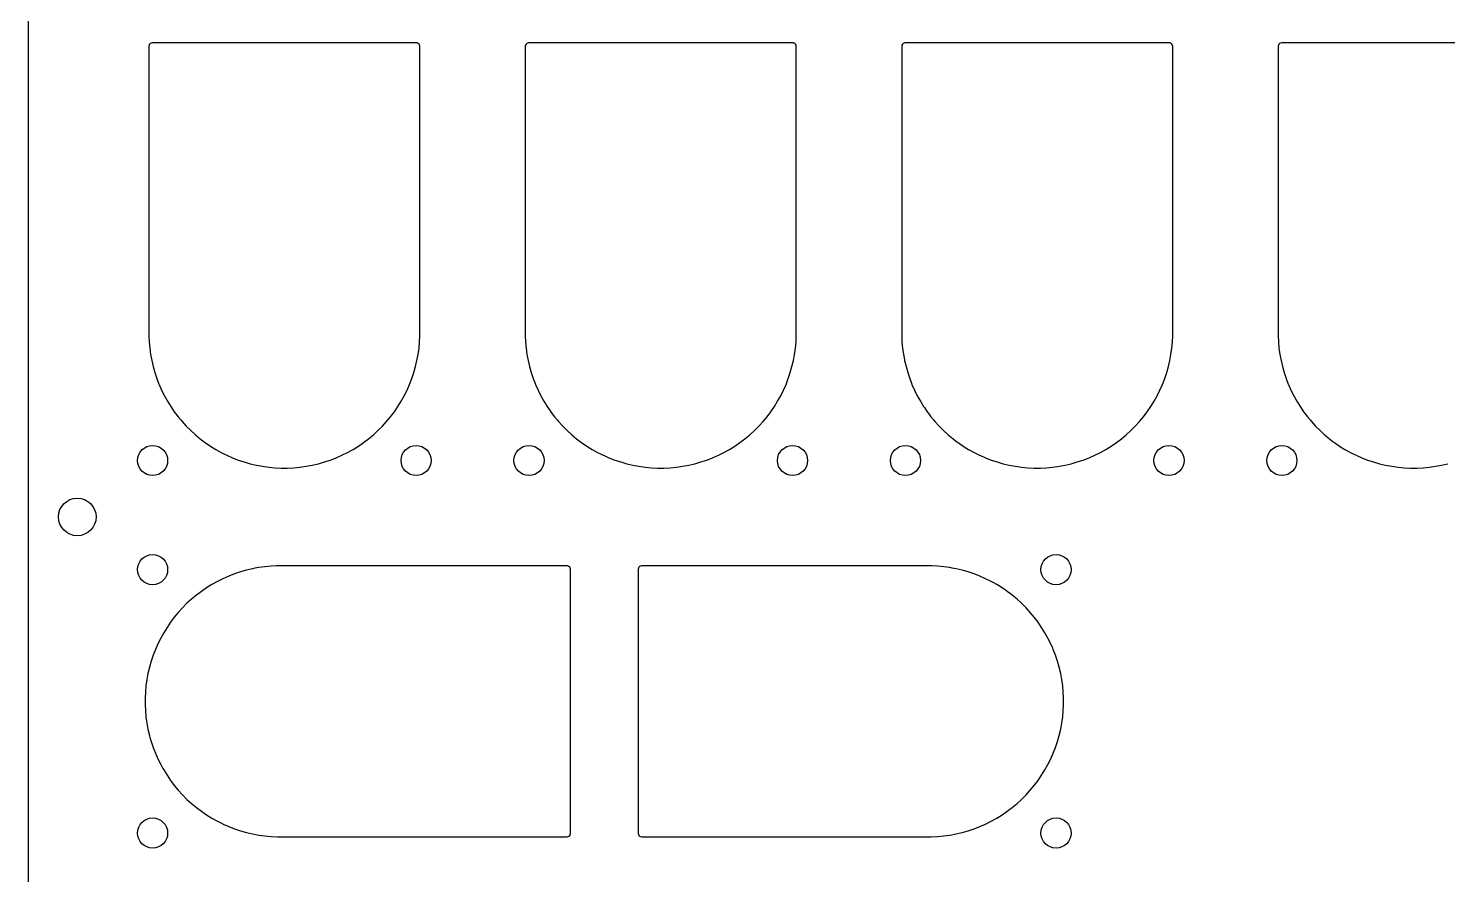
# Model space of a CAD drawing. Extents: x 216 to 569, y -426 to -74.
# Drawn here: x 216 to 404.5, y -265 to -152.6 of the extents above; entities that cross this region are included whole.
import ezdxf

# ---------------------------------------------------------------- set-up
doc = ezdxf.new("R2010")
doc.units = 0
doc.layers.add('BLACK', color=7, linetype='CONTINUOUS')

msp = doc.modelspace()

# ---------------------------------------------------------------- linework, layer by layer
at = {"layer": 'BLACK', "linetype": 'CONTINUOUS'}
for p, q in [((216.0005, -154.934108), (216.0005, -106.584118)), ((232.306812, -154.533608), (232.192686, -154.5995)), ((232.434108, -154.4995), (232.306812, -154.533608)), ((232.565892, -154.4995), (232.434108, -154.4995)), ((267.565892, -154.4995), (232.565892, -154.4995)), ((267.629539, -154.516554), (267.565892, -154.4995)), ((267.693187, -154.533608), (267.629539, -154.516554)), ((267.75025, -154.566554), (267.693187, -154.533608)), ((267.807314, -154.5995), (267.75025, -154.566554)), ((282.306812, -154.533608), (282.192686, -154.5995)), ((282.434108, -154.4995), (282.306812, -154.533608)), ((282.565892, -154.4995), (282.434108, -154.4995)), ((317.565892, -154.4995), (282.565892, -154.4995)), ((317.629539, -154.516554), (317.565892, -154.4995)), ((317.693187, -154.533608), (317.629539, -154.516554)), ((317.75025, -154.566554), (317.693187, -154.533608)), ((317.807314, -154.5995), (317.75025, -154.566554)), ((332.306812, -154.533608), (332.192686, -154.5995)), ((332.434108, -154.4995), (332.306812, -154.533608)), ((332.565892, -154.4995), (332.434108, -154.4995)), ((367.565892, -154.4995), (332.565892, -154.4995)), ((367.629539, -154.516554), (367.565892, -154.4995)), ((367.693187, -154.533608), (367.629539, -154.516554)), ((367.75025, -154.566554), (367.693187, -154.533608)), ((367.807314, -154.5995), (367.75025, -154.566554)), ((382.306812, -154.533608), (382.192686, -154.5995)), ((382.434108, -154.4995), (382.306812, -154.533608)), ((382.565892, -154.4995), (382.434108, -154.4995)), ((417.565892, -154.4995), (382.565892, -154.4995)), ((216.0005, -241.584118), (216.0005, -154.934108)), ((232.033608, -154.806812), (231.9995, -154.934108)), ((231.9995, -154.934108), (231.9995, -193.415881)), ((232.0995, -154.692686), (232.033608, -154.806812)), ((232.099502, -154.692683), (232.0995, -154.692686)), ((232.192683, -154.599502), (232.099502, -154.692683)), ((232.192686, -154.5995), (232.192683, -154.599502)), ((267.9005, -154.692686), (267.807314, -154.5995)), ((267.966392, -154.806814), (267.9005, -154.692686)), ((268.0005, -154.934108), (267.966392, -154.806814)), ((268.0005, -192.934108), (268.0005, -154.934108)), ((282.033608, -154.806812), (281.9995, -154.934108)), ((281.9995, -154.934108), (281.9995, -193.415881)), ((282.0995, -154.692686), (282.033608, -154.806812)), ((282.099502, -154.692683), (282.0995, -154.692686)), ((282.192683, -154.599502), (282.099502, -154.692683)), ((282.192686, -154.5995), (282.192683, -154.599502)), ((317.9005, -154.692686), (317.807314, -154.5995)), ((317.966392, -154.806814), (317.9005, -154.692686)), ((318.0005, -154.934108), (317.966392, -154.806814)), ((318.0005, -192.934108), (318.0005, -154.934108)), ((332.033608, -154.806812), (331.9995, -154.934108)), ((331.9995, -154.934108), (331.9995, -193.415881)), ((332.0995, -154.692686), (332.033608, -154.806812)), ((332.099502, -154.692683), (332.0995, -154.692686)), ((332.192683, -154.599502), (332.099502, -154.692683)), ((332.192686, -154.5995), (332.192683, -154.599502)), ((367.9005, -154.692686), (367.807314, -154.5995)), ((367.966392, -154.806814), (367.9005, -154.692686)), ((368.0005, -154.934108), (367.966392, -154.806814)), ((368.0005, -192.934108), (368.0005, -154.934108)), ((382.033608, -154.806812), (381.9995, -154.934108)), ((381.9995, -154.934108), (381.9995, -193.415881)), ((382.0995, -154.692686), (382.033608, -154.806812)), ((382.099502, -154.692683), (382.0995, -154.692686)), ((382.192683, -154.599502), (382.099502, -154.692683)), ((382.192686, -154.5995), (382.192683, -154.599502)), ((231.9995, -193.415881), (232.037913, -194.24676)), ((267.962086, -194.246766), (268.0005, -193.415885)), ((268.0005, -193), (268.0005, -192.934108)), ((268.0005, -193.415885), (268.0005, -193)), ((281.9995, -193.415881), (282.037913, -194.24676)), ((317.962086, -194.246766), (318.0005, -193.415885)), ((318.0005, -193), (318.0005, -192.934108)), ((318.0005, -193.415885), (318.0005, -193)), ((331.9995, -193.415881), (332.037913, -194.24676)), ((367.962086, -194.246766), (368.0005, -193.415885)), ((368.0005, -193), (368.0005, -192.934108)), ((368.0005, -193.415885), (368.0005, -193)), ((381.9995, -193.415881), (382.037913, -194.24676)), ((232.037913, -194.24676), (232.114659, -195.074977)), ((232.114659, -195.074977), (232.114661, -195.074998)), ((232.114661, -195.074998), (232.229573, -195.898776)), ((232.229573, -195.898776), (232.229574, -195.89878)), ((232.229574, -195.89878), (232.308383, -196.320374)), ((267.617589, -196.716387), (267.770426, -195.89878)), ((267.770426, -195.89878), (267.88534, -195.074987)), ((267.88534, -195.074987), (267.962086, -194.246766)), ((282.037913, -194.24676), (282.114659, -195.074977)), ((282.114659, -195.074977), (282.114661, -195.074998)), ((282.114661, -195.074998), (282.229573, -195.898776)), ((282.229573, -195.898776), (282.229574, -195.89878)), ((282.229574, -195.89878), (282.308383, -196.320374)), ((317.617589, -196.716387), (317.770426, -195.89878)), ((317.770426, -195.89878), (317.88534, -195.074987)), ((317.88534, -195.074987), (317.962086, -194.246766)), ((332.037913, -194.24676), (332.114659, -195.074977)), ((332.114659, -195.074977), (332.114661, -195.074998)), ((332.114661, -195.074998), (332.229573, -195.898776)), ((332.229573, -195.898776), (332.229574, -195.89878)), ((332.229574, -195.89878), (332.308383, -196.320374)), ((367.617589, -196.716387), (367.770426, -195.89878)), ((367.770426, -195.89878), (367.88534, -195.074987)), ((367.88534, -195.074987), (367.962086, -194.246766)), ((382.037913, -194.24676), (382.114659, -195.074977)), ((382.114659, -195.074977), (382.114661, -195.074998)), ((382.114661, -195.074998), (382.229573, -195.898776)), ((382.229573, -195.898776), (382.229574, -195.89878)), ((382.229574, -195.89878), (382.308383, -196.320374)), ((232.308383, -196.320374), (232.382415, -196.716406)), ((232.382415, -196.716406), (232.572845, -197.526065)), ((232.572845, -197.526065), (232.572847, -197.526072)), ((232.572847, -197.526072), (232.800463, -198.326059)), ((267.199531, -198.326079), (267.427155, -197.526062)), ((267.427155, -197.526062), (267.617589, -196.716387)), ((282.308383, -196.320374), (282.382415, -196.716406)), ((282.382415, -196.716406), (282.572845, -197.526065)), ((282.572845, -197.526065), (282.572847, -197.526072)), ((282.572847, -197.526072), (282.800463, -198.326059)), ((317.199531, -198.326079), (317.427155, -197.526062)), ((317.427155, -197.526062), (317.617589, -196.716387)), ((332.308383, -196.320374), (332.382415, -196.716406)), ((332.382415, -196.716406), (332.572845, -197.526065)), ((332.572845, -197.526065), (332.572847, -197.526072)), ((332.572847, -197.526072), (332.800463, -198.326059)), ((367.199531, -198.326079), (367.427155, -197.526062)), ((367.427155, -197.526062), (367.617589, -196.716387)), ((382.308383, -196.320374), (382.382415, -196.716406)), ((382.382415, -196.716406), (382.572845, -197.526065)), ((382.572845, -197.526065), (382.572847, -197.526072)), ((382.572847, -197.526072), (382.800463, -198.326059)), ((232.800463, -198.326059), (232.800469, -198.326079)), ((232.800469, -198.326079), (233.064798, -199.11473)), ((233.064798, -199.11473), (233.349166, -199.848767)), ((266.634732, -199.890332), (266.935202, -199.11473)), ((266.935202, -199.11473), (267.199531, -198.326079)), ((282.800463, -198.326059), (282.800469, -198.326079)), ((282.800469, -198.326079), (283.064798, -199.11473)), ((283.064798, -199.11473), (283.349166, -199.848767)), ((316.634732, -199.890332), (316.935202, -199.11473)), ((316.935202, -199.11473), (317.199531, -198.326079)), ((332.800463, -198.326059), (332.800469, -198.326079)), ((332.800469, -198.326079), (333.064798, -199.11473)), ((333.064798, -199.11473), (333.349166, -199.848767)), ((366.634732, -199.890332), (366.935202, -199.11473)), ((366.935202, -199.11473), (367.199531, -198.326079)), ((382.800463, -198.326059), (382.800469, -198.326079)), ((382.800469, -198.326079), (383.064798, -199.11473)), ((383.064798, -199.11473), (383.349166, -199.848767)), ((233.349166, -199.848767), (233.365275, -199.89035)), ((233.365275, -199.89035), (233.701238, -200.651232)), ((233.701238, -200.651232), (234.071977, -201.395776)), ((234.071977, -201.395776), (234.071989, -201.395798)), ((234.071989, -201.395798), (234.476731, -202.12245)), ((265.523269, -202.12245), (265.928011, -201.395798)), ((265.928011, -201.395798), (266.298763, -200.651229)), ((266.298763, -200.651229), (266.634732, -199.890332)), ((283.349166, -199.848767), (283.365275, -199.89035)), ((283.365275, -199.89035), (283.701238, -200.651232)), ((283.701238, -200.651232), (284.071977, -201.395776)), ((284.071977, -201.395776), (284.071989, -201.395798)), ((284.071989, -201.395798), (284.476731, -202.12245)), ((315.523269, -202.12245), (315.928011, -201.395798)), ((315.928011, -201.395798), (316.298763, -200.651229)), ((316.298763, -200.651229), (316.634732, -199.890332)), ((333.349166, -199.848767), (333.365275, -199.89035)), ((333.365275, -199.89035), (333.701238, -200.651232)), ((333.701238, -200.651232), (334.071977, -201.395776)), ((334.071977, -201.395776), (334.071989, -201.395798)), ((334.071989, -201.395798), (334.476731, -202.12245)), ((365.523269, -202.12245), (365.928011, -201.395798)), ((365.928011, -201.395798), (366.298763, -200.651229)), ((366.298763, -200.651229), (366.634732, -199.890332)), ((383.349166, -199.848767), (383.365275, -199.89035)), ((383.365275, -199.89035), (383.701238, -200.651232)), ((383.701238, -200.651232), (384.071977, -201.395776)), ((384.071977, -201.395776), (384.071989, -201.395798)), ((384.071989, -201.395798), (384.476731, -202.12245)), ((234.476731, -202.12245), (234.914601, -202.829635)), ((234.914601, -202.829635), (235.013451, -202.973938)), ((235.013451, -202.973938), (235.384665, -203.515844)), ((235.384665, -203.515844), (235.58686, -203.783593)), ((264.114083, -204.179608), (264.615336, -203.515842)), ((264.615336, -203.515842), (265.085399, -202.829635)), ((265.085399, -202.829635), (265.523269, -202.12245)), ((284.476731, -202.12245), (284.914601, -202.829635)), ((284.914601, -202.829635), (285.013451, -202.973938)), ((285.013451, -202.973938), (285.384665, -203.515844)), ((285.384665, -203.515844), (285.58686, -203.783593)), ((314.114083, -204.179608), (314.615336, -203.515842)), ((314.615336, -203.515842), (315.085399, -202.829635)), ((315.085399, -202.829635), (315.523269, -202.12245)), ((334.476731, -202.12245), (334.914601, -202.829635)), ((334.914601, -202.829635), (335.013451, -202.973938)), ((335.013451, -202.973938), (335.384665, -203.515844)), ((335.384665, -203.515844), (335.58686, -203.783593)), ((364.114083, -204.179608), (364.615336, -203.515842)), ((364.615336, -203.515842), (365.085399, -202.829635)), ((365.085399, -202.829635), (365.523269, -202.12245)), ((384.476731, -202.12245), (384.914601, -202.829635)), ((384.914601, -202.829635), (385.013451, -202.973938)), ((385.013451, -202.973938), (385.384665, -203.515844)), ((385.384665, -203.515844), (385.58686, -203.783593)), ((235.58686, -203.783593), (235.885917, -204.179608)), ((235.885917, -204.179608), (236.236019, -204.60122)), ((236.236019, -204.60122), (236.417288, -204.819513)), ((236.417288, -204.819513), (236.4173, -204.819528)), ((236.4173, -204.819528), (236.97762, -205.43417)), ((236.97762, -205.43417), (236.977634, -205.434185)), ((236.977634, -205.434185), (236.977649, -205.434201)), ((236.977649, -205.434201), (237.565799, -206.022351)), ((262.434201, -206.022351), (263.022351, -205.434201)), ((263.022351, -205.434201), (263.58271, -204.819516)), ((263.58271, -204.819516), (264.114083, -204.179608)), ((285.58686, -203.783593), (285.885917, -204.179608)), ((285.885917, -204.179608), (286.236019, -204.60122)), ((286.236019, -204.60122), (286.417288, -204.819513)), ((286.417288, -204.819513), (286.4173, -204.819528)), ((286.4173, -204.819528), (286.97762, -205.43417)), ((286.97762, -205.43417), (286.977634, -205.434185)), ((286.977634, -205.434185), (286.977649, -205.434201)), ((286.977649, -205.434201), (287.565799, -206.022351)), ((312.434201, -206.022351), (313.022351, -205.434201)), ((313.022351, -205.434201), (313.58271, -204.819516)), ((313.58271, -204.819516), (314.114083, -204.179608)), ((335.58686, -203.783593), (335.885917, -204.179608)), ((335.885917, -204.179608), (336.236019, -204.60122)), ((336.236019, -204.60122), (336.417288, -204.819513)), ((336.417288, -204.819513), (336.4173, -204.819528)), ((336.4173, -204.819528), (336.97762, -205.43417)), ((336.97762, -205.43417), (336.977634, -205.434185)), ((336.977634, -205.434185), (336.977649, -205.434201)), ((336.977649, -205.434201), (337.565799, -206.022351)), ((362.434201, -206.022351), (363.022351, -205.434201)), ((363.022351, -205.434201), (363.58271, -204.819516)), ((363.58271, -204.819516), (364.114083, -204.179608)), ((385.58686, -203.783593), (385.885917, -204.179608)), ((385.885917, -204.179608), (386.236019, -204.60122)), ((386.236019, -204.60122), (386.417288, -204.819513)), ((386.417288, -204.819513), (386.4173, -204.819528)), ((386.4173, -204.819528), (386.97762, -205.43417)), ((386.97762, -205.43417), (386.977634, -205.434185)), ((386.977634, -205.434185), (386.977649, -205.434201)), ((386.977649, -205.434201), (387.565799, -206.022351)), ((237.565799, -206.022351), (237.565815, -206.022366)), ((237.565815, -206.022366), (237.565829, -206.022379)), ((237.565829, -206.022379), (238.180471, -206.582699)), ((238.180471, -206.582699), (238.180478, -206.582705)), ((238.180478, -206.582705), (238.180484, -206.58271)), ((238.180484, -206.58271), (238.820392, -207.114083)), ((238.820392, -207.114083), (238.820416, -207.114101)), ((238.820416, -207.114101), (239.331428, -207.5)), ((260.515842, -207.615336), (261.179608, -207.114083)), ((261.179608, -207.114083), (261.819516, -206.58271)), ((261.819516, -206.58271), (262.434201, -206.022351)), ((287.565799, -206.022351), (287.565815, -206.022366)), ((287.565815, -206.022366), (287.565829, -206.022379)), ((287.565829, -206.022379), (288.180471, -206.582699)), ((288.180471, -206.582699), (288.180478, -206.582705)), ((288.180478, -206.582705), (288.180484, -206.58271)), ((288.180484, -206.58271), (288.820392, -207.114083)), ((288.820392, -207.114083), (288.820416, -207.114101)), ((288.820416, -207.114101), (289.331428, -207.5)), ((310.515842, -207.615336), (311.179608, -207.114083)), ((311.179608, -207.114083), (311.819516, -206.58271)), ((311.819516, -206.58271), (312.434201, -206.022351)), ((337.565799, -206.022351), (337.565815, -206.022366)), ((337.565815, -206.022366), (337.565829, -206.022379)), ((337.565829, -206.022379), (338.180471, -206.582699)), ((338.180471, -206.582699), (338.180478, -206.582705)), ((338.180478, -206.582705), (338.180484, -206.58271)), ((338.180484, -206.58271), (338.820392, -207.114083)), ((338.820392, -207.114083), (338.820416, -207.114101)), ((338.820416, -207.114101), (339.331428, -207.5)), ((360.515842, -207.615336), (361.179608, -207.114083)), ((361.179608, -207.114083), (361.819516, -206.58271)), ((361.819516, -206.58271), (362.434201, -206.022351)), ((387.565799, -206.022351), (387.565815, -206.022366)), ((387.565815, -206.022366), (387.565829, -206.022379)), ((387.565829, -206.022379), (388.180471, -206.582699)), ((388.180471, -206.582699), (388.180478, -206.582705)), ((388.180478, -206.582705), (388.180484, -206.58271)), ((388.180484, -206.58271), (388.820392, -207.114083)), ((388.820392, -207.114083), (388.820416, -207.114101)), ((388.820416, -207.114101), (389.331428, -207.5)), ((239.331428, -207.5), (239.484158, -207.615336)), ((239.484158, -207.615336), (240.170365, -208.085399)), ((240.170365, -208.085399), (240.87755, -208.523269)), ((240.87755, -208.523269), (241.604202, -208.928011)), ((241.604202, -208.928011), (241.60421, -208.928015)), ((241.60421, -208.928015), (241.604223, -208.928022)), ((241.604223, -208.928022), (241.981543, -209.115905)), ((241.981543, -209.115905), (242.348771, -209.298763)), ((257.651229, -209.298763), (258.395798, -208.928011)), ((258.395798, -208.928011), (259.12245, -208.523269)), ((259.12245, -208.523269), (259.829635, -208.085399)), ((259.829635, -208.085399), (260.515842, -207.615336)), ((289.331428, -207.5), (289.484158, -207.615336)), ((289.484158, -207.615336), (290.170365, -208.085399)), ((290.170365, -208.085399), (290.87755, -208.523269)), ((290.87755, -208.523269), (291.604202, -208.928011)), ((291.604202, -208.928011), (291.60421, -208.928015)), ((291.60421, -208.928015), (291.604223, -208.928022)), ((291.604223, -208.928022), (291.981543, -209.115905)), ((291.981543, -209.115905), (292.348771, -209.298763)), ((307.651229, -209.298763), (308.395798, -208.928011)), ((308.395798, -208.928011), (309.12245, -208.523269)), ((309.12245, -208.523269), (309.829635, -208.085399)), ((309.829635, -208.085399), (310.515842, -207.615336)), ((339.331428, -207.5), (339.484158, -207.615336)), ((339.484158, -207.615336), (340.170365, -208.085399)), ((340.170365, -208.085399), (340.87755, -208.523269)), ((340.87755, -208.523269), (341.604202, -208.928011)), ((341.604202, -208.928011), (341.60421, -208.928015)), ((341.60421, -208.928015), (341.604223, -208.928022)), ((341.604223, -208.928022), (341.981543, -209.115905)), ((341.981543, -209.115905), (342.348771, -209.298763)), ((357.651229, -209.298763), (358.395798, -208.928011)), ((358.395798, -208.928011), (359.12245, -208.523269)), ((359.12245, -208.523269), (359.829635, -208.085399)), ((359.829635, -208.085399), (360.515842, -207.615336)), ((389.331428, -207.5), (389.484158, -207.615336)), ((389.484158, -207.615336), (390.170365, -208.085399)), ((390.170365, -208.085399), (390.87755, -208.523269)), ((390.87755, -208.523269), (391.604202, -208.928011)), ((391.604202, -208.928011), (391.60421, -208.928015)), ((391.60421, -208.928015), (391.604223, -208.928022)), ((391.604223, -208.928022), (391.981543, -209.115905)), ((391.981543, -209.115905), (392.348771, -209.298763)), ((242.348771, -209.298763), (242.376261, -209.310901)), ((242.376261, -209.310901), (243.109649, -209.634724)), ((243.109649, -209.634724), (243.109656, -209.634726)), ((243.109656, -209.634726), (243.109668, -209.634732)), ((243.109668, -209.634732), (243.88527, -209.935202)), ((243.88527, -209.935202), (244.673921, -210.199531)), ((244.673921, -210.199531), (245.473938, -210.427155)), ((245.473938, -210.427155), (246.283613, -210.617589)), ((246.283613, -210.617589), (247.10122, -210.770426)), ((247.10122, -210.770426), (247.925013, -210.88534)), ((247.925013, -210.88534), (248.753234, -210.962086)), ((248.753234, -210.962086), (249.584115, -211.0005)), ((249.584115, -211.0005), (249.584118, -211.0005)), ((249.584118, -211.0005), (250.415882, -211.0005)), ((250.415882, -211.0005), (250.415885, -211.0005)), ((250.415885, -211.0005), (251.246766, -210.962086)), ((251.246766, -210.962086), (252.074987, -210.88534)), ((252.074987, -210.88534), (252.89878, -210.770426)), ((252.89878, -210.770426), (253.716387, -210.617589)), ((253.716387, -210.617589), (254.526062, -210.427155)), ((254.526062, -210.427155), (255.326079, -210.199531)), ((255.326079, -210.199531), (256.11473, -209.935202)), ((256.11473, -209.935202), (256.890332, -209.634732)), ((256.890332, -209.634732), (257.651229, -209.298763)), ((292.348771, -209.298763), (292.376261, -209.310901)), ((292.376261, -209.310901), (293.109649, -209.634724)), ((293.109649, -209.634724), (293.109656, -209.634726)), ((293.109656, -209.634726), (293.109668, -209.634732)), ((293.109668, -209.634732), (293.88527, -209.935202)), ((293.88527, -209.935202), (294.673921, -210.199531)), ((294.673921, -210.199531), (295.473938, -210.427155)), ((295.473938, -210.427155), (296.283613, -210.617589)), ((296.283613, -210.617589), (297.10122, -210.770426)), ((297.10122, -210.770426), (297.925013, -210.88534)), ((297.925013, -210.88534), (298.753234, -210.962086)), ((298.753234, -210.962086), (299.584115, -211.0005)), ((299.584115, -211.0005), (299.584118, -211.0005)), ((299.584118, -211.0005), (300.415882, -211.0005)), ((300.415882, -211.0005), (300.415885, -211.0005)), ((300.415885, -211.0005), (301.246766, -210.962086)), ((301.246766, -210.962086), (302.074987, -210.88534)), ((302.074987, -210.88534), (302.89878, -210.770426)), ((302.89878, -210.770426), (303.716387, -210.617589)), ((303.716387, -210.617589), (304.526062, -210.427155)), ((304.526062, -210.427155), (305.326079, -210.199531)), ((305.326079, -210.199531), (306.11473, -209.935202)), ((306.11473, -209.935202), (306.890332, -209.634732)), ((306.890332, -209.634732), (307.651229, -209.298763)), ((342.348771, -209.298763), (342.376261, -209.310901)), ((342.376261, -209.310901), (343.109649, -209.634724)), ((343.109649, -209.634724), (343.109656, -209.634726)), ((343.109656, -209.634726), (343.109668, -209.634732)), ((343.109668, -209.634732), (343.88527, -209.935202)), ((343.88527, -209.935202), (344.673921, -210.199531)), ((344.673921, -210.199531), (345.473938, -210.427155)), ((345.473938, -210.427155), (346.283613, -210.617589)), ((346.283613, -210.617589), (347.10122, -210.770426)), ((347.10122, -210.770426), (347.925013, -210.88534)), ((347.925013, -210.88534), (348.753234, -210.962086)), ((348.753234, -210.962086), (349.584115, -211.0005)), ((349.584115, -211.0005), (349.584118, -211.0005)), ((349.584118, -211.0005), (350.415882, -211.0005)), ((350.415882, -211.0005), (350.415885, -211.0005)), ((350.415885, -211.0005), (351.246766, -210.962086)), ((351.246766, -210.962086), (352.074987, -210.88534)), ((352.074987, -210.88534), (352.89878, -210.770426)), ((352.89878, -210.770426), (353.716387, -210.617589)), ((353.716387, -210.617589), (354.526062, -210.427155)), ((354.526062, -210.427155), (355.326079, -210.199531)), ((355.326079, -210.199531), (356.11473, -209.935202)), ((356.11473, -209.935202), (356.890332, -209.634732)), ((356.890332, -209.634732), (357.651229, -209.298763)), ((392.348771, -209.298763), (392.376261, -209.310901)), ((392.376261, -209.310901), (393.109649, -209.634724)), ((393.109649, -209.634724), (393.109656, -209.634726)), ((393.109656, -209.634726), (393.109668, -209.634732)), ((393.109668, -209.634732), (393.88527, -209.935202)), ((393.88527, -209.935202), (394.673921, -210.199531)), ((394.673921, -210.199531), (395.473938, -210.427155)), ((395.473938, -210.427155), (396.283613, -210.617589)), ((396.283613, -210.617589), (397.10122, -210.770426)), ((397.10122, -210.770426), (397.925013, -210.88534)), ((397.925013, -210.88534), (398.753234, -210.962086)), ((398.753234, -210.962086), (399.584115, -211.0005)), ((399.584115, -211.0005), (399.584118, -211.0005)), ((399.584118, -211.0005), (400.415882, -211.0005)), ((400.415882, -211.0005), (400.415885, -211.0005)), ((400.415885, -211.0005), (401.246766, -210.962086)), ((401.246766, -210.962086), (402.074987, -210.88534)), ((402.074987, -210.88534), (402.89878, -210.770426)), ((402.89878, -210.770426), (403.716387, -210.617589)), ((403.716387, -210.617589), (404.526062, -210.427155)), ((246.088625, -224.325394), (245.783613, -224.382411)), ((246.601223, -224.229573), (246.088625, -224.325394)), ((247.425001, -224.114661), (246.601223, -224.229573)), ((247.425022, -224.114659), (247.425001, -224.114661)), ((248.253239, -224.037913), (247.425022, -224.114659)), ((248.957134, -224.00537), (248.253239, -224.037913)), ((249.084115, -223.9995), (248.957134, -224.00537)), ((249.5, -223.9995), (249.084115, -223.9995)), ((249.565892, -223.9995), (249.5, -223.9995)), ((287.565892, -223.9995), (249.565892, -223.9995)), ((287.629539, -224.016554), (287.565892, -223.9995)), ((287.693187, -224.033608), (287.629539, -224.016554)), ((287.75025, -224.066554), (287.693187, -224.033608)), ((287.807314, -224.0995), (287.75025, -224.066554)), ((287.9005, -224.192686), (287.807314, -224.0995)), ((287.966392, -224.306814), (287.9005, -224.192686)), ((288.0005, -224.434108), (287.966392, -224.306814)), ((297.028341, -224.32647), (296.9995, -224.434108)), ((297.033608, -224.306812), (297.028341, -224.32647)), ((297.0995, -224.192686), (297.033608, -224.306812)), ((297.099502, -224.192683), (297.0995, -224.192686)), ((297.192683, -224.099502), (297.099502, -224.192683)), ((297.192686, -224.0995), (297.192683, -224.099502)), ((297.306812, -224.033608), (297.192686, -224.0995)), ((297.434108, -223.9995), (297.306812, -224.033608)), ((297.565892, -223.9995), (297.434108, -223.9995)), ((335.565892, -223.9995), (297.565892, -223.9995)), ((335.915885, -223.9995), (335.565892, -223.9995)), ((336.049681, -224.005685), (335.915885, -223.9995)), ((336.74676, -224.037913), (336.049681, -224.005685)), ((337.574977, -224.114659), (336.74676, -224.037913)), ((337.574998, -224.114661), (337.574977, -224.114659)), ((338.398776, -224.229573), (337.574998, -224.114661)), ((338.693203, -224.284611), (338.398776, -224.229573)), ((339.216387, -224.382411), (338.693203, -224.284611)), ((241.104186, -226.071997), (240.37756, -226.476725)), ((241.104223, -226.071977), (241.104186, -226.071997)), ((241.848767, -225.701238), (241.104223, -226.071977)), ((242.609649, -225.365275), (241.848767, -225.701238)), ((243.385283, -225.064793), (242.609649, -225.365275)), ((244.173911, -224.800472), (243.385283, -225.064793)), ((244.17394, -224.800463), (244.173911, -224.800472)), ((244.973927, -224.572847), (244.17394, -224.800463)), ((244.973934, -224.572845), (244.973927, -224.572847)), ((245.783593, -224.382415), (244.973934, -224.572845)), ((245.783607, -224.382412), (245.783593, -224.382415)), ((245.783613, -224.382411), (245.783607, -224.382412)), ((288.0005, -259.565892), (288.0005, -224.434108)), ((296.9995, -224.434108), (296.9995, -259.434108)), ((339.216396, -224.382413), (339.216387, -224.382411)), ((339.216406, -224.382415), (339.216396, -224.382413)), ((340.026065, -224.572845), (339.216406, -224.382415)), ((340.026072, -224.572847), (340.026065, -224.572845)), ((340.826059, -224.800463), (340.026072, -224.572847)), ((340.82607, -224.800466), (340.826059, -224.800463)), ((340.826079, -224.800469), (340.82607, -224.800466)), ((340.826087, -224.800471), (340.826079, -224.800469)), ((340.826088, -224.800472), (340.826087, -224.800471)), ((341.614716, -225.064793), (340.826088, -224.800472)), ((341.614721, -225.064795), (341.614716, -225.064793)), ((341.61473, -225.064798), (341.614721, -225.064795)), ((342.390332, -225.365268), (341.61473, -225.064798)), ((342.39035, -225.365275), (342.390332, -225.365268)), ((343.151232, -225.701238), (342.39035, -225.365275)), ((343.895776, -226.071977), (343.151232, -225.701238)), ((343.895813, -226.071997), (343.895776, -226.071977)), ((344.158314, -226.218209), (343.895813, -226.071997)), ((238.320374, -227.885931), (237.680486, -228.417288)), ((238.320416, -227.885898), (238.320374, -227.885931)), ((238.984155, -227.384665), (238.320416, -227.885898)), ((239.670368, -226.914599), (238.984155, -227.384665)), ((240.377538, -226.476738), (239.670368, -226.914599)), ((240.37756, -226.476725), (240.377538, -226.476738)), ((344.62245, -226.476731), (344.158314, -226.218209)), ((345.329635, -226.914601), (344.62245, -226.476731)), ((345.787106, -227.227976), (345.329635, -226.914601)), ((346.015844, -227.384665), (345.787106, -227.227976)), ((346.432237, -227.699111), (346.015844, -227.384665)), ((346.679608, -227.885917), (346.432237, -227.699111)), ((347.319516, -228.41729), (346.679608, -227.885917)), ((236.47762, -229.565829), (235.9173, -230.180471)), ((236.477669, -229.565778), (236.47762, -229.565829)), ((237.065778, -228.977669), (236.477669, -229.565778)), ((237.065829, -228.97762), (237.065778, -228.977669)), ((237.680471, -228.4173), (237.065829, -228.97762)), ((237.680486, -228.417288), (237.680471, -228.4173)), ((347.319528, -228.4173), (347.319516, -228.41729)), ((347.93417, -228.97762), (347.319528, -228.4173)), ((347.934185, -228.977634), (347.93417, -228.97762)), ((347.934201, -228.977649), (347.934185, -228.977634)), ((348.522351, -229.565799), (347.934201, -228.977649)), ((348.522366, -229.565815), (348.522351, -229.565799)), ((348.522379, -229.565829), (348.522366, -229.565815)), ((349.082699, -230.180471), (348.522379, -229.565829)), ((234.884665, -231.484155), (234.414599, -232.170368)), ((235.385898, -230.820416), (234.884665, -231.484155)), ((235.385931, -230.820374), (235.385898, -230.820416)), ((235.917288, -230.180486), (235.385931, -230.820374)), ((235.9173, -230.180471), (235.917288, -230.180486)), ((349.082705, -230.180478), (349.082699, -230.180471)), ((349.08271, -230.180484), (349.082705, -230.180478)), ((349.614083, -230.820392), (349.08271, -230.180484)), ((350.115336, -231.484158), (349.614083, -230.820392)), ((350.585399, -232.170365), (350.115336, -231.484158)), ((233.571977, -233.604223), (233.201238, -234.348767)), ((233.571997, -233.604186), (233.571977, -233.604223)), ((233.976725, -232.87756), (233.571997, -233.604186)), ((233.976738, -232.877538), (233.976725, -232.87756)), ((234.414599, -232.170368), (233.976738, -232.877538)), ((351.023269, -232.87755), (350.585399, -232.170365)), ((351.37011, -233.50025), (351.023269, -232.87755)), ((351.428002, -233.604186), (351.37011, -233.50025)), ((351.428022, -233.604223), (351.428002, -233.604186)), ((351.798761, -234.348767), (351.428022, -233.604223)), ((232.865275, -235.109649), (232.564793, -235.885283)), ((233.201238, -234.348767), (232.865275, -235.109649)), ((352.059, -234.938152), (351.798761, -234.348767)), ((352.134732, -235.109668), (352.059, -234.938152)), ((352.435202, -235.88527), (352.134732, -235.109668)), ((232.072845, -237.473934), (231.882415, -238.283593)), ((232.072847, -237.473927), (232.072845, -237.473934)), ((232.300463, -236.67394), (232.072847, -237.473927)), ((232.300472, -236.673911), (232.300463, -236.67394)), ((232.564793, -235.885283), (232.300472, -236.673911)), ((352.699531, -236.673921), (352.435202, -235.88527)), ((352.927155, -237.473938), (352.699531, -236.673921)), ((353.117589, -238.283613), (352.927155, -237.473938)), ((231.729573, -239.101223), (231.614661, -239.925001)), ((231.882415, -238.283593), (231.729573, -239.101223)), ((353.270426, -239.10122), (353.117589, -238.283613)), ((353.38534, -239.925013), (353.270426, -239.10122)), ((231.537913, -240.753239), (231.4995, -241.584118)), ((231.614659, -239.925022), (231.537913, -240.753239)), ((231.614661, -239.925001), (231.614659, -239.925022)), ((353.462086, -240.753234), (353.38534, -239.925013)), ((353.5005, -241.584115), (353.462086, -240.753234)), ((216.0005, -291.584118), (216.0005, -241.584118)), ((231.4995, -241.584118), (231.4995, -242.415881)), ((231.4995, -242.415881), (231.537913, -243.24676)), ((353.462086, -243.246766), (353.5005, -242.415885)), ((353.5005, -242.415885), (353.5005, -241.584115)), ((231.537913, -243.24676), (231.614659, -244.074977)), ((231.614659, -244.074977), (231.614661, -244.074998)), ((231.614661, -244.074998), (231.695238, -244.652635)), ((231.695238, -244.652635), (231.729574, -244.89878)), ((231.729574, -244.89878), (231.875697, -245.680471)), ((353.117589, -245.716387), (353.270426, -244.89878)), ((353.270426, -244.89878), (353.38534, -244.074987)), ((353.38534, -244.074987), (353.462086, -243.246766)), ((231.875697, -245.680471), (231.882415, -245.716406)), ((231.882415, -245.716406), (232.072845, -246.526065)), ((232.072845, -246.526065), (232.072847, -246.526072)), ((232.072847, -246.526072), (232.147746, -246.789313)), ((232.147746, -246.789313), (232.300469, -247.326079)), ((352.699531, -247.326079), (352.927155, -246.526062)), ((352.927155, -246.526062), (353.117589, -245.716387)), ((232.300469, -247.326079), (232.564798, -248.11473)), ((232.564798, -248.11473), (232.666615, -248.37755)), ((232.666615, -248.37755), (232.865275, -248.89035)), ((352.134732, -248.890332), (352.435202, -248.11473)), ((352.435202, -248.11473), (352.699531, -247.326079)), ((232.865275, -248.89035), (233.201238, -249.651232)), ((233.201238, -249.651232), (233.571977, -250.395776)), ((233.571977, -250.395776), (233.571997, -250.395813)), ((233.571997, -250.395813), (233.8701, -250.93101)), ((351.023269, -251.12245), (351.428011, -250.395798)), ((351.428011, -250.395798), (351.798763, -249.651229)), ((351.798763, -249.651229), (352.134732, -248.890332)), ((233.8701, -250.93101), (233.976731, -251.12245)), ((233.976731, -251.12245), (234.414601, -251.829635)), ((234.414601, -251.829635), (234.650436, -252.173911)), ((234.650436, -252.173911), (234.884665, -252.515844)), ((234.884665, -252.515844), (235.031804, -252.710687)), ((349.614083, -253.179608), (350.115336, -252.515842)), ((350.115336, -252.515842), (350.585399, -251.829635)), ((350.585399, -251.829635), (351.023269, -251.12245)), ((235.031804, -252.710687), (235.385917, -253.179608)), ((235.385917, -253.179608), (235.645503, -253.492216)), ((235.645503, -253.492216), (235.917288, -253.819513)), ((235.917288, -253.819513), (235.9173, -253.819528)), ((235.9173, -253.819528), (236.47762, -254.43417)), ((236.47762, -254.43417), (236.477634, -254.434185)), ((236.477634, -254.434185), (236.477649, -254.434201)), ((236.477649, -254.434201), (237.065799, -255.022351)), ((347.934201, -255.022351), (348.522351, -254.434201)), ((348.522351, -254.434201), (349.08271, -253.819516)), ((349.08271, -253.819516), (349.614083, -253.179608)), ((237.065799, -255.022351), (237.065815, -255.022366)), ((237.065815, -255.022366), (237.065829, -255.022379)), ((237.065829, -255.022379), (237.680471, -255.582699)), ((237.680471, -255.582699), (237.680478, -255.582705)), ((237.680478, -255.582705), (237.680484, -255.58271)), ((237.680484, -255.58271), (238.320392, -256.114083)), ((238.320392, -256.114083), (238.984158, -256.615336)), ((346.015842, -256.615336), (346.679608, -256.114083)), ((346.679608, -256.114083), (347.319516, -255.58271)), ((347.319516, -255.58271), (347.934201, -255.022351)), ((238.984158, -256.615336), (239.670365, -257.085399)), ((239.670365, -257.085399), (240.37755, -257.523269)), ((240.37755, -257.523269), (241.104202, -257.928011)), ((241.104202, -257.928011), (241.10421, -257.928015)), ((241.10421, -257.928015), (241.104223, -257.928022)), ((241.104223, -257.928022), (241.837651, -258.293226)), ((343.151229, -258.298763), (343.895798, -257.928011)), ((343.895798, -257.928011), (344.62245, -257.523269)), ((344.62245, -257.523269), (345.329635, -257.085399)), ((345.329635, -257.085399), (345.331505, -257.084118)), ((345.331505, -257.084118), (346.015842, -256.615336)), ((241.837651, -258.293226), (241.848771, -258.298763)), ((241.848771, -258.298763), (241.871659, -258.308869)), ((241.871659, -258.308869), (242.609649, -258.634724)), ((242.609649, -258.634724), (242.609656, -258.634726)), ((242.609656, -258.634726), (242.609668, -258.634732)), ((242.609668, -258.634732), (243.38527, -258.935202)), ((243.38527, -258.935202), (244.173921, -259.199531)), ((244.173921, -259.199531), (244.973938, -259.427155)), ((244.973938, -259.427155), (245.783613, -259.617589)), ((245.783613, -259.617589), (246.60122, -259.770426)), ((246.60122, -259.770426), (247.425013, -259.88534)), ((247.425013, -259.88534), (248.253234, -259.962086)), ((248.253234, -259.962086), (249.084115, -260.0005)), ((249.084115, -260.0005), (249.084118, -260.0005)), ((249.084118, -260.0005), (287.56589, -260.0005)), ((287.56589, -260.0005), (287.565892, -260.0005)), ((287.565892, -260.0005), (287.693186, -259.966392)), ((287.693186, -259.966392), (287.807314, -259.9005)), ((287.807314, -259.9005), (287.9005, -259.807314)), ((287.9005, -259.807314), (287.966392, -259.693186)), ((287.966392, -259.693186), (288.0005, -259.565892)), ((296.9995, -259.434108), (296.9995, -259.565892)), ((296.9995, -259.565892), (297.001937, -259.574987)), ((297.001937, -259.574987), (297.033608, -259.693187)), ((297.033608, -259.693187), (297.066554, -259.75025)), ((297.066554, -259.75025), (297.0995, -259.807314)), ((297.0995, -259.807314), (297.192686, -259.9005)), ((297.192686, -259.9005), (297.306814, -259.966392)), ((297.306814, -259.966392), (297.434108, -260.0005)), ((297.434108, -260.0005), (297.43411, -260.0005)), ((297.43411, -260.0005), (335.915882, -260.0005)), ((335.915882, -260.0005), (335.915885, -260.0005)), ((335.915885, -260.0005), (336.746766, -259.962086)), ((336.746766, -259.962086), (337.574987, -259.88534)), ((337.574987, -259.88534), (338.39878, -259.770426)), ((338.39878, -259.770426), (339.216387, -259.617589)), ((339.216387, -259.617589), (340.026062, -259.427155)), ((340.026062, -259.427155), (340.826079, -259.199531)), ((340.826079, -259.199531), (341.61473, -258.935202)), ((341.61473, -258.935202), (342.390332, -258.634732)), ((342.390332, -258.634732), (343.151229, -258.298763))]:
    msp.add_line(p, q, dxfattribs=at)
at = {"layer": 'BLACK'}
for centre, radius in [((232.5, -210), 2), ((267.5, -210), 2), ((282.5, -210), 2), ((317.5, -210), 2), ((332.5, -210), 2), ((367.5, -210), 2), ((382.5, -210), 2), ((222.5, -217.5), 2.5), ((232.5, -224.5), 2), ((352.5, -224.5), 2), ((232.5, -259.5), 2), ((352.5, -259.5), 2)]:
    msp.add_circle(centre, radius, dxfattribs=at)
at = {"layer": 'WHITE'}
for centre, radius in [((232.5, -210), 2), ((267.5, -210), 2), ((282.5, -210), 2), ((317.5, -210), 2), ((332.5, -210), 2), ((367.5, -210), 2), ((382.5, -210), 2), ((222.5, -217.5), 2.5), ((232.5, -224.5), 2), ((352.5, -224.5), 2), ((232.5, -259.5), 2), ((352.5, -259.5), 2)]:
    msp.add_circle(centre, radius, dxfattribs=at)

doc.saveas('drawing.dxf')
